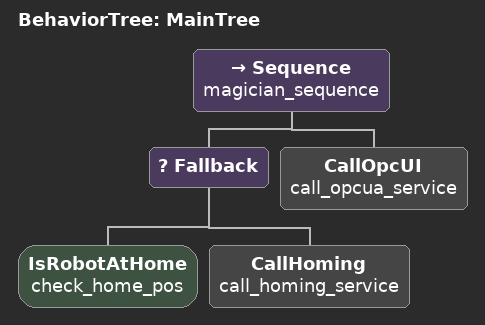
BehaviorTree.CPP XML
<root BTCPP_format="4" >
 <BehaviorTree ID="MainTree">
    <Sequence name="magician_sequence">
     <Fallback>
        <IsRobotAtHome   name="check_home_pos"/>
        <CallHoming   name="call_homing_service"/>
    </Fallback>
    <CallOpcUI   name="call_opcua_service"/>
    </Sequence>
 </BehaviorTree>
</root>
